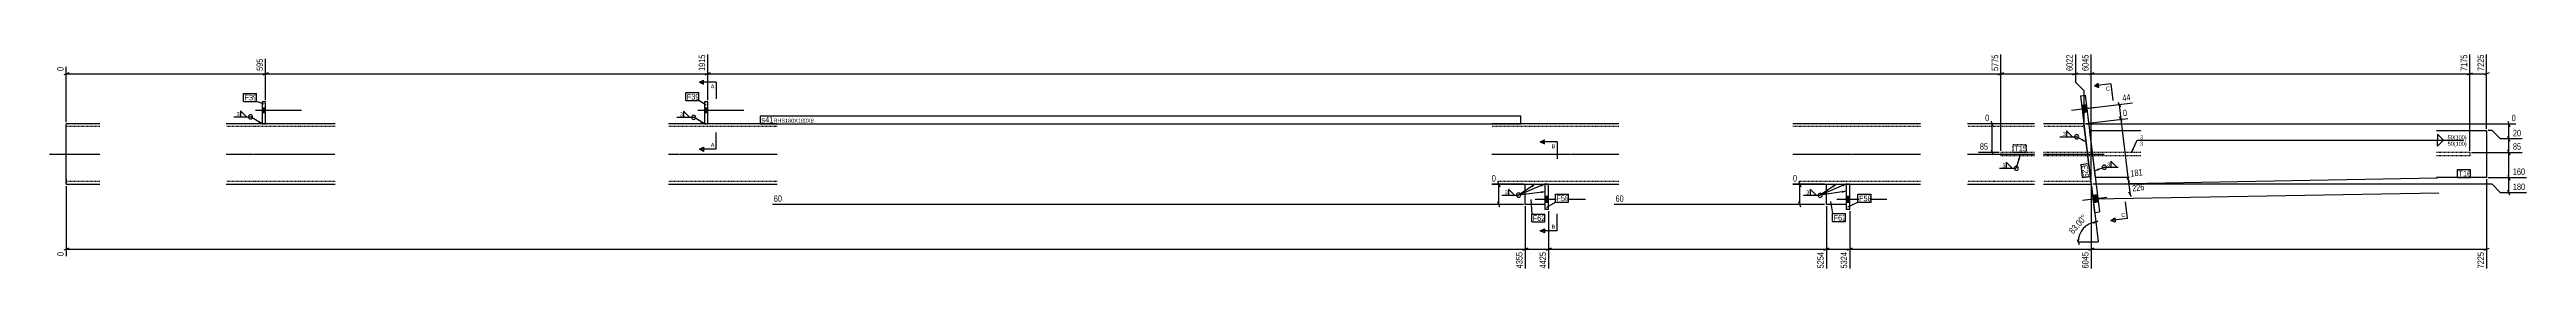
# Model space of a CAD drawing. Header units: millimetres. Extents: x 5278 to 65271, y 8 to 1303.
# Drawn here: x 44206 to 51599, y 8 to 652 of the extents above; entities that cross this region are included whole.
import ezdxf

# ---------------------------------------------------------------- set-up
doc = ezdxf.new("R2010")
doc.units = ezdxf.units.MM
doc.linetypes.add('DXK_LINE_DOT2', pattern=[3.9198, 1.9599, -1.9599])
doc.linetypes.add('DXK_LINE_DOT3', pattern=[5.9187, 2.979, -0.9799, 0.9799, -0.9799])
for name, color, linetype in [('MÅLSÆTNING', 7, 'Continuous'), ('STÅL', 7, 'Continuous'), ('TEKST', 7, 'Continuous')]:
    doc.layers.add(name, color=color, linetype=linetype)
doc.styles.add('Arial', font='ARIAL.TTF', dxfattribs={"height": 0.2})
doc.styles.add('Arial Narrow', font='ARIALN.TTF', dxfattribs={"height": 0.2})

msp = doc.modelspace()

# ---------------------------------------------------------------- hatches: boundary and pattern name
at = {"layer": 'STÅL', "linetype": 'Continuous'}
for points in [[(44850.5, 475.2), (44850.5, 489.2), (44840.5, 489.2), (44840.5, 475.2)], [(44850.5, 475.2), (44850.5, 489.2), (44840.5, 489.2), (44840.5, 475.2)], [(46170.5, 475.2), (46170.5, 489.2), (46160.5, 489.2), (46160.5, 475.2)], [(46170.5, 475.2), (46170.5, 489.2), (46160.5, 489.2), (46160.5, 475.2)], [(50288.8, 477.1), (50286.2, 498.9), (50271.3, 497.1), (50274, 475.2)], [(50288.8, 477.1), (50286.2, 498.9), (50271.3, 497.1), (50274, 475.2)], [(48670.5, 226.2), (48670.5, 208.2), (48680.5, 208.2), (48680.5, 226.2)], [(48670.5, 226.2), (48670.5, 208.2), (48680.5, 208.2), (48680.5, 226.2)], [(49569.5, 226.2), (49569.5, 208.2), (49579.5, 208.2), (49579.5, 226.2)], [(49569.5, 226.2), (49569.5, 208.2), (49579.5, 208.2), (49579.5, 226.2)], [(50321.8, 209.1), (50319.1, 230.9), (50304.2, 229.1), (50306.9, 207.2)], [(50321.8, 209.1), (50319.1, 230.9), (50304.2, 229.1), (50306.9, 207.2)]]:
    msp.add_hatch(color=96, dxfattribs=at).paths.add_polyline_path(points)
at = {"layer": 'TEKST', "linetype": 'Continuous'}
for points in [[(44831.4, 451.2), (44840.5, 442.2), (44828.2, 445.8)], [(46151.5, 451.3), (46160.5, 442.2), (46148.2, 446)], [(50275.2, 397), (50284.6, 388.2), (50272.2, 391.5)], [(50080.9, 336), (50087.4, 347.2), (50086.9, 334.3)], [(48628.3, 258), (48640.5, 262.2), (48631.7, 252.8)], [(48657.8, 261.5), (48670.5, 263.4), (48660.2, 255.7)], [(48657.8, 241.6), (48670.5, 240), (48658.5, 235.3)], [(49527.4, 257.8), (49539.5, 262.2), (49530.9, 252.6)], [(49556.7, 243), (49569.5, 241.8), (49557.7, 236.8)], [(49556.8, 261.3), (49569.5, 263.4), (49559.3, 255.5)]]:
    msp.add_hatch(color=3, dxfattribs=at).paths.add_polyline_path(points)

# ---------------------------------------------------------------- linework, layer by layer
at = {"layer": 'MÅLSÆTNING', "color": 7, "linetype": 'Continuous'}
for p, q in [((44263, 594), (44248, 588)), ((44255.5, 447.2), (44255.5, 611.7)), ((44858, 594), (44843, 588)), ((44843, 588), (44858, 594)), ((44850.5, 512.2), (44850.5, 636)), ((44850.5, 512.2), (44850.5, 636)), ((46163, 588), (46178, 594)), ((46170.5, 512.2), (46170.5, 648.2)), ((50038, 594), (50023, 588)), ((50023, 588), (50038, 594)), ((50030.5, 362.2), (50030.5, 648.2)), ((50245.5, 588), (50260.5, 594)), ((50253, 648.2), (50253, 566)), ((50307.6, 594), (50292.6, 588)), ((50300.1, 275.3), (50300.1, 648.2)), ((51423, 588), (51438, 594)), ((51430.5, 362.2), (51430.5, 648.2)), ((51488, 594), (51473, 588)), ((51480.5, 427.2), (51480.5, 648.2)), ((44255.5, 591), (44850.5, 591)), ((44850.5, 591), (46170.5, 591)), ((50030.5, 591), (50253, 591)), ((50253, 566), (50278, 541)), ((50278, 541), (50278, 447.2)), ((50278, 541), (50278, 447.2)), ((51430.5, 591), (51480.5, 591)), ((50007.2, 434.7), (50001.2, 449.7)), ((50277.6, 486.8), (50423.1, 504.6)), ((50283, 442.8), (50409.2, 458.3)), ((50283, 442.8), (50409.2, 458.3)), ((50379.4, 506.8), (50387.1, 492.7)), ((50383.2, 499.7), (50388.6, 455.7)), ((50392.5, 448.7), (50384.8, 462.8)), ((50392.5, 448.7), (50384.8, 462.8)), ((50388.6, 455.7), (50410.7, 275.7)), ((51543.7, 449.7), (51549.7, 434.7)), ((50011.7, 442.2), (49983.6, 442.2)), ((50004.2, 357.2), (50004.2, 442.2)), ((51496.7, 422.2), (51485.5, 422.2)), ((51496.7, 422.2), (51485.5, 422.2)), ((51521.7, 397.2), (51496.7, 422.2)), ((51586.9, 397.2), (51521.7, 397.2)), ((51586.9, 397.2), (51521.7, 397.2)), ((51549.7, 389.7), (51543.7, 404.7)), ((51549.7, 389.7), (51543.7, 404.7)), ((51546.7, 397.2), (51546.7, 442.2)), ((51546.7, 357.2), (51546.7, 397.2)), ((50025.5, 357.2), (49964.1, 357.2)), ((50001.2, 364.7), (50007.2, 349.7)), ((51435.5, 357.2), (51586.9, 357.2)), ((51435.5, 357.2), (51586.9, 357.2)), ((51543.7, 364.7), (51549.7, 349.7)), ((51546.7, 282.2), (51546.7, 357.2)), ((44255.5, 257.2), (44255.5, 48.6)), ((48605.5, 262.2), (48510.8, 262.2)), ((48528.5, 269.7), (48534.5, 254.7)), ((48531.5, 202.2), (48531.5, 262.2)), ((49504.5, 262.2), (49409.9, 262.2)), ((49427.6, 269.7), (49433.6, 254.7)), ((49430.6, 202.2), (49430.6, 262.2)), ((50300.7, 257.2), (50313.9, 150.1)), ((50305.1, 262.8), (51332.5, 281.2)), ((50310.5, 218.8), (51337.9, 237.2)), ((50406.9, 282.8), (50414.6, 268.7)), ((50420, 224.7), (50412.3, 238.8)), ((51480.5, 277.2), (51480.5, 12)), ((51485.5, 282.2), (51599.1, 282.2)), ((51485.5, 282.2), (51599.1, 282.2)), ((51521.7, 237.2), (51496.7, 262.2)), ((51599.1, 237.2), (51521.7, 237.2)), ((51543.7, 289.7), (51549.7, 274.7)), ((51543.7, 289.7), (51549.7, 274.7)), ((51549.7, 229.7), (51543.7, 244.7)), ((51546.7, 237.2), (51546.7, 282.2)), ((48605.5, 202.2), (46363.9, 202.2)), ((48534.5, 194.7), (48528.5, 209.7)), ((48610.5, 197.2), (48610.5, 12)), ((48610.5, 197.2), (48610.5, 12)), ((48680.5, 182.2), (48680.5, 12)), ((48680.5, 182.2), (48680.5, 12)), ((49504.5, 202.2), (48876.4, 202.2)), ((49433.6, 194.7), (49427.6, 209.7)), ((49509.5, 197.2), (49509.5, 12)), ((49509.5, 197.2), (49509.5, 12)), ((49579.5, 182.2), (49579.5, 12)), ((49579.5, 182.2), (49579.5, 12)), ((50306.8, 146.2), (50321, 154)), ((50313.9, 150.1), (50321.2, 90.6)), ((50258.2, 98.1), (50264.2, 83.1)), ((50261.2, 90.6), (50321.2, 90.6)), ((44263, 72.3), (44248, 66.3)), ((44255.5, 69.3), (48610.5, 69.3)), ((48618, 72.3), (48603, 66.3)), ((48610.5, 69.3), (48680.5, 69.3)), ((48688, 72.3), (48673, 66.3)), ((48673, 66.3), (48688, 72.3)), ((48680.5, 69.3), (49509.5, 69.3)), ((49517, 72.3), (49502, 66.3)), ((49509.5, 69.3), (49579.5, 69.3)), ((49587, 72.3), (49572, 66.3)), ((49572, 66.3), (49587, 72.3)), ((49579.5, 69.3), (50300.1, 69.3)), ((50300.1, 69.3), (51480.5, 69.3)), ((51473, 66.3), (51488, 72.3))]:
    msp.add_line(p, q, dxfattribs=at)
msp.add_arc((50321.2, 90.6), 60, 97, 180, dxfattribs=at)
at = {"layer": 'STÅL', "color": 2, "linetype": 'Continuous'}
for p, q in [((50267.7, 525.9), (50282.6, 527.7)), ((50267.7, 525.9), (50310.4, 178.5)), ((50282.6, 527.7), (50325.3, 180.3)), ((44850.5, 507.2), (44840.5, 507.2)), ((44840.5, 507.2), (44840.5, 442.2)), ((44850.5, 442.2), (44850.5, 507.2)), ((46170.5, 507.2), (46160.5, 507.2)), ((46160.5, 507.2), (46160.5, 442.2)), ((46170.5, 442.2), (46170.5, 507.2)), ((44355.5, 442.2), (44255.5, 442.2)), ((44255.5, 278.2), (44255.5, 442.2)), ((45058, 442.2), (44733, 442.2)), ((46378, 442.2), (46053, 442.2)), ((48890.5, 442.2), (48510.5, 442.2)), ((49790.5, 442.2), (49409.5, 442.2)), ((50130.5, 442.2), (49930.5, 442.2)), ((50278, 442.2), (50157.9, 442.2)), ((50295.6, 422.2), (50448.5, 422.2)), ((51330.5, 422.2), (51480.5, 422.2)), ((51480.5, 422.2), (51480.5, 282.2)), ((44255.5, 278.2), (44255.5, 266.8)), ((44255.5, 262.2), (44255.5, 266.8)), ((44255.5, 262.2), (44355.5, 262.2)), ((44733, 262.2), (45058, 262.2)), ((46053, 262.2), (46378, 262.2)), ((48510.5, 262.2), (48890.5, 262.2)), ((48610.5, 202.2), (48610.5, 262.2)), ((48670.5, 187.2), (48670.5, 262.2)), ((48680.5, 187.2), (48680.5, 262.2)), ((49409.5, 262.2), (49790.5, 262.2)), ((49509.5, 202.2), (49509.5, 262.2)), ((49569.5, 187.2), (49569.5, 262.2)), ((49579.5, 187.2), (49579.5, 262.2)), ((49930.5, 262.2), (50130.5, 262.2)), ((50157.9, 262.2), (50300.1, 262.2)), ((50448.5, 282.2), (50312.8, 282.2)), ((51480.5, 282.2), (51330.5, 282.2)), ((48670.5, 202.2), (48610.5, 202.2)), ((48680.5, 187.2), (48670.5, 187.2)), ((49569.5, 202.2), (49509.5, 202.2)), ((49579.5, 187.2), (49569.5, 187.2)), ((50310.4, 178.5), (50325.3, 180.3))]:
    msp.add_line(p, q, dxfattribs=at)
at = {"layer": 'STÅL', "color": 96, "linetype": 'Continuous'}
for p, q in [((44958, 482.2), (44820.5, 482.2)), ((44958, 482.2), (44820.5, 482.2)), ((44850.5, 489.2), (44840.5, 489.2)), ((44850.5, 489.2), (44840.5, 489.2)), ((44850.5, 475.2), (44840.5, 475.2)), ((44850.5, 475.2), (44840.5, 475.2)), ((46278, 482.2), (46140.5, 482.2)), ((46278, 482.2), (46140.5, 482.2)), ((46170.5, 489.2), (46160.5, 489.2)), ((46170.5, 489.2), (46160.5, 489.2)), ((46170.5, 475.2), (46160.5, 475.2)), ((46170.5, 475.2), (46160.5, 475.2)), ((50313.8, 491.2), (50241.4, 482.3)), ((50313.8, 491.2), (50241.4, 482.3)), ((50286.2, 498.9), (50271.3, 497.1)), ((50286.2, 498.9), (50271.3, 497.1)), ((50288.8, 477.1), (50274, 475.2)), ((50288.8, 477.1), (50274, 475.2)), ((48680.5, 226.2), (48670.5, 226.2)), ((48680.5, 226.2), (48670.5, 226.2)), ((49579.5, 226.2), (49569.5, 226.2)), ((49579.5, 226.2), (49569.5, 226.2)), ((50346.7, 223.2), (50274.3, 214.3)), ((50346.7, 223.2), (50274.3, 214.3)), ((50319.1, 230.9), (50304.2, 229.1)), ((50319.1, 230.9), (50304.2, 229.1)), ((48790.5, 217.2), (48640.5, 217.2)), ((48790.5, 217.2), (48640.5, 217.2)), ((48680.5, 208.2), (48670.5, 208.2)), ((48680.5, 208.2), (48670.5, 208.2)), ((49690.5, 217.2), (49540.5, 217.2)), ((49690.5, 217.2), (49540.5, 217.2)), ((49579.5, 208.2), (49569.5, 208.2)), ((49579.5, 208.2), (49569.5, 208.2)), ((50321.8, 209.1), (50306.9, 207.2)), ((50321.8, 209.1), (50306.9, 207.2))]:
    msp.add_line(p, q, dxfattribs=at)
at = {"layer": 'STÅL', "color": 7, "linetype": 'DXK_LINE_DOT2'}
for p, q in [((44355.5, 434.2), (44255.5, 434.2)), ((45058, 434.2), (44733, 434.2)), ((44840.5, 442.2), (44850.5, 442.2)), ((46378, 434.2), (46053, 434.2)), ((46160.5, 442.2), (46170.5, 442.2)), ((48890.5, 434.2), (48510.5, 434.2)), ((49790.5, 434.2), (49409.5, 434.2)), ((50130.5, 434.2), (49930.5, 434.2)), ((50279, 434.2), (50157.9, 434.2)), ((50300.1, 262.2), (50278, 442.2)), ((50312.8, 282.2), (50295.6, 422.2)), ((50130.5, 357.2), (50030.5, 357.2)), ((50030.5, 357.2), (50030.5, 347.2)), ((50130.5, 347.2), (50030.5, 347.2)), ((50448.5, 357.2), (50157.9, 357.2)), ((50448.5, 347.2), (50157.9, 347.2)), ((51430.5, 357.2), (51330.5, 357.2)), ((51430.5, 347.2), (51330.5, 347.2)), ((51430.5, 357.2), (51430.5, 347.2)), ((44255.5, 272), (44255.5, 278.2)), ((44255.5, 270.8), (44255.5, 272)), ((44255.5, 270.2), (44255.5, 270.8)), ((44355.5, 270.2), (44255.5, 270.2)), ((44255.5, 266.8), (44255.5, 270.2)), ((45058, 270.2), (44733, 270.2)), ((46378, 270.2), (46053, 270.2)), ((48890.5, 270.2), (48510.5, 270.2)), ((48610.5, 262.2), (48670.5, 262.2)), ((48680.5, 262.2), (48670.5, 262.2)), ((48670.5, 202.2), (48670.5, 262.2)), ((49790.5, 270.2), (49409.5, 270.2)), ((49509.5, 262.2), (49569.5, 262.2)), ((49579.5, 262.2), (49569.5, 262.2)), ((49569.5, 202.2), (49569.5, 262.2)), ((50130.5, 270.2), (49930.5, 270.2)), ((50299.1, 270.2), (50157.9, 270.2))]:
    msp.add_line(p, q, dxfattribs=at)
at = {"layer": 'STÅL', "color": 7, "linetype": 'DXK_LINE_DOT3'}
for p, q in [((44205.5, 352.2), (44355.5, 352.2)), ((44733, 352.2), (45058, 352.2)), ((46053, 352.2), (46378, 352.2)), ((48510.5, 352.2), (48890.5, 352.2)), ((49409.5, 352.2), (49790.5, 352.2)), ((49930.5, 352.2), (50130.5, 352.2)), ((50157.9, 352.2), (50339.1, 352.2))]:
    msp.add_line(p, q, dxfattribs=at)

# ---------------------------------------------------------------- wipeouts: each hides what was drawn before it
at = {"color": 0, "linetype": 'Continuous'}
msp.add_wipeout([(50402.6, 166), (50401.1, 178.4), (50389.1, 176.9), (50390.7, 164.5)], dxfattribs=at).dxf.layer = 'TEKST'

# ---------------------------------------------------------------- next in the draw order: hatches: boundary and pattern name
at = {"layer": 'TEKST', "linetype": 'Continuous'}
msp.add_hatch(color=30, dxfattribs=at).paths.add_polyline_path([(50370.3, 162), (50371.1, 155.8), (50358.7, 154.3)])

# ---------------------------------------------------------------- next in the draw order: linework, layer by layer
at = {"layer": 'TEKST', "color": 30, "linetype": 'Continuous'}
for p, q in [((50358.7, 154.3), (50370.3, 162)), ((50371.9, 149.6), (50358.7, 154.3)), ((50370.3, 162), (50371.9, 149.6))]:
    msp.add_line(p, q, dxfattribs=at)
at = {"layer": 'TEKST', "color": 7, "linetype": 'Continuous'}
msp.add_line((50408.3, 160.4), (50358.7, 154.3), dxfattribs=at)

# ---------------------------------------------------------------- next in the draw order: texts
at = {"layer": 'TEKST', "color": 3, "linetype": 'Continuous', "style": 'Arial'}
msp.add_text('C', height=11.9, rotation=7.00154, dxfattribs=at).set_placement((50390.7, 164.5))

# ---------------------------------------------------------------- next in the draw order: wipeouts: each hides what was drawn before it
at = {"color": 0, "linetype": 'Continuous'}
for points, layer in [([(44251.5, 615.7), (44223.5, 615.7), (44223.5, 595.5), (44251.5, 595.5)], 'MÅLSÆTNING'), ([(44846.5, 640), (44818.5, 640), (44818.5, 595.5), (44846.5, 595.5)], 'MÅLSÆTNING'), ([(46166.5, 652.2), (46138.5, 652.2), (46138.5, 595.5), (46166.5, 595.5)], 'MÅLSÆTNING'), ([(50249, 652.2), (50221, 652.2), (50221, 595.5), (50249, 595.5)], 'MÅLSÆTNING'), ([(51476.5, 652.2), (51448.5, 652.2), (51448.5, 595.5), (51476.5, 595.5)], 'MÅLSÆTNING'), ([(49999.7, 446.2), (49999.7, 474.2), (49979.6, 474.2), (49979.6, 446.2)], 'MÅLSÆTNING'), ([(50412.7, 462.7), (50409.2, 490.5), (50389.2, 488), (50392.6, 460.3)], 'MÅLSÆTNING'), ([(49996.1, 361.2), (49996.1, 389.2), (49963.7, 389.2), (49963.7, 361.2)], 'MÅLSÆTNING'), ([(51336, 285.7), (51332.5, 313.5), (50411.3, 308), (50414.7, 280.3)], 'MÅLSÆTNING'), ([(48527, 266.2), (48527, 294.2), (46379.3, 294.2), (46379.3, 266.2)], 'MÅLSÆTNING'), ([(49426.1, 266.2), (49426.1, 294.2), (48891.9, 294.2), (48891.9, 266.2)], 'MÅLSÆTNING'), ([(44251.5, 64.7), (44223.5, 64.7), (44223.5, 44.6), (44251.5, 44.6)], 'MÅLSÆTNING'), ([(48676.5, 64.7), (48648.5, 64.7), (48648.5, 8), (48676.5, 8)], 'MÅLSÆTNING'), ([(49575.5, 64.7), (49547.5, 64.7), (49547.5, 8), (49575.5, 8)], 'MÅLSÆTNING'), ([(51476.5, 64.7), (51448.5, 64.7), (51448.5, 8), (51476.5, 8)], 'MÅLSÆTNING'), ([(46190.5, 372.8), (46190.5, 385.3), (46179.4, 385.3), (46179.4, 372.8)], 'TEKST'), ([(48700.5, 369.7), (48700.5, 382.2), (48689.4, 382.2), (48689.4, 369.7)], 'TEKST'), ([(48700.5, 130.1), (48700.5, 142.6), (48689.4, 142.6), (48689.4, 130.1)], 'TEKST')]:
    msp.add_wipeout(points, dxfattribs=at).dxf.layer = layer
at = {"color": 0}
for points, layer in [([(50295.2, 162.7), (50274.2, 181.2), (50225.5, 126.1), (50246.5, 107.6)], 'MÅLSÆTNING'), ([(44820.5, 512), (44820.5, 529.5), (44787.4, 529.5), (44787.4, 512)], 'TEKST'), ([(46095.7, 463.1), (46095.7, 477.6), (46086.1, 477.6), (46086.1, 463.1)], 'TEKST'), ([(46361.4, 445.7), (46361.4, 463.2), (46330.5, 463.2), (46330.5, 445.7)], 'TEKST'), ([(50223.9, 405.2), (50223.9, 419.7), (50214.3, 419.7), (50214.3, 405.2)], 'TEKST'), ([(49640, 212), (49640, 229.5), (49606.9, 229.5), (49606.9, 212)], 'TEKST')]:
    msp.add_wipeout(points, dxfattribs=at).dxf.layer = layer

# ---------------------------------------------------------------- next in the draw order: hatches: boundary and pattern name
at = {"layer": 'TEKST', "linetype": 'Continuous'}
for points in [[(46158, 372.8), (46158, 366.5), (46145.5, 366.5)], [(48668, 388.5), (48668, 382.2), (48655.5, 388.5)], [(48668, 130.1), (48668, 123.9), (48655.5, 123.9)]]:
    msp.add_hatch(color=30, dxfattribs=at).paths.add_polyline_path(points)

# ---------------------------------------------------------------- next in the draw order: linework, layer by layer
at = {"layer": 'MÅLSÆTNING', "color": 7, "linetype": 'Continuous'}
for p, q in [((46178, 594), (46163, 588)), ((46170.5, 512.2), (46170.5, 648.2)), ((50030.5, 362.2), (50030.5, 648.2)), ((50245.5, 588), (50260.5, 594)), ((50253, 648.2), (50253, 566)), ((51423, 588), (51438, 594)), ((51430.5, 362.2), (51430.5, 648.2)), ((46170.5, 591), (50030.5, 591)), ((50253, 591), (50300.1, 591)), ((50253, 566), (50278, 541)), ((50283, 442.2), (51567.4, 442.2)), ((50300.1, 257.2), (50300.1, 12)), ((50300.1, 257.2), (50300.1, 12)), ((50305.1, 262.8), (51332.5, 281.2)), ((50406.9, 282.8), (50414.6, 268.7)), ((50410.7, 275.7), (50416.1, 231.7)), ((48603, 66.3), (48618, 72.3)), ((49502, 66.3), (49517, 72.3)), ((50307.6, 72.3), (50292.6, 66.3)), ((50292.6, 66.3), (50307.6, 72.3))]:
    msp.add_line(p, q, dxfattribs=at)
at = {"layer": 'TEKST', "color": 3, "linetype": 'Continuous'}
for p, q in [((46078.3, 461.6), (46128.4, 461.6)), ((46116.1, 461.6), (46098.3, 479.5)), ((46098.3, 479.5), (46098.3, 461.6)), ((46098.3, 461.6), (46116.1, 461.6)), ((46160.5, 442.2), (46128.4, 461.6)), ((50206.5, 403.7), (50256.6, 403.7)), ((50244.3, 403.7), (50226.5, 421.6)), ((50226.5, 421.6), (50226.5, 403.7)), ((50226.5, 403.7), (50244.3, 403.7)), ((50284.6, 388.2), (50256.6, 403.7))]:
    msp.add_line(p, q, dxfattribs=at)
at = {"layer": 'TEKST', "color": 30, "linetype": 'Continuous'}
for p, q in [((46145.5, 366.5), (46158, 372.8)), ((46158, 372.8), (46158, 360.3)), ((48655.5, 388.5), (48668, 394.7)), ((48655.5, 388.5), (48668, 382.2)), ((48668, 382.2), (48668, 394.7)), ((46158, 360.3), (46145.5, 366.5)), ((48655.5, 123.9), (48668, 130.1)), ((48668, 117.6), (48655.5, 123.9)), ((48668, 130.1), (48668, 117.6))]:
    msp.add_line(p, q, dxfattribs=at)
at = {"layer": 'TEKST', "color": 7, "linetype": 'Continuous'}
for p, q in [((46195.5, 366.5), (46195.5, 416.5)), ((48705.5, 388.5), (48655.5, 388.5)), ((48705.5, 388.5), (48705.5, 338.5)), ((46195.5, 366.5), (46145.5, 366.5)), ((48705.5, 123.9), (48705.5, 173.9)), ((48705.5, 123.9), (48655.5, 123.9))]:
    msp.add_line(p, q, dxfattribs=at)
at = {"layer": 'TEKST', "color": 3, "linetype": 'Continuous'}
for centre, start, end in [((46128.4, 461.6), 90, 270), ((46128.4, 461.6), 270, 90), ((50256.6, 403.7), 90, 270), ((50256.6, 403.7), 270, 90)]:
    msp.add_arc(centre, 6.25, start, end, dxfattribs=at)

# ---------------------------------------------------------------- next in the draw order: texts
at = {"layer": 'MÅLSÆTNING', "color": 3, "linetype": 'Continuous', "style": 'Arial Narrow'}
for s, height, rotation, p in [('0', 19.1, 90.00021, (44247.5, 599.5)), ('595', 19.09, 90.00021, (44842.5, 599.5)), ('1915', 19.09, 90.00021, (46162.5, 599.5)), ('6022', 19.09, 90.00021, (50245, 599.5)), ('7225', 19.09, 90.00021, (51472.5, 599.5)), ('181', 19.09, 7.00154, (50418.2, 284.7)), ('0', 19.1, 90.00021, (44247.5, 48.6)), ('4425', 19.09, 90.00021, (48672.5, 12)), ('5324', 19.09, 90.00021, (49571.5, 12)), ('7225', 19.09, 90.00021, (51472.5, 12))]:
    msp.add_text(s, height=height, rotation=rotation, dxfattribs=at).set_placement(p)
for s, height, p in [('0', 19.1, (49983.6, 450.2)), ('85', 19.09, (49967.7, 365.2))]:
    msp.add_text(s, height=height, dxfattribs=at).set_placement(p)
at = {"layer": 'MÅLSÆTNING', "color": 3, "style": 'Arial Narrow'}
msp.add_text('83.00°', height=19.09, rotation=48.50088, dxfattribs=at).set_placement((50246.1, 113.2))
at = {"layer": 'TEKST', "color": 3, "style": 'Arial Narrow'}
for p in [(46087.1, 464.1), (50215.3, 406.2)]:
    msp.add_text('3', height=11.9, dxfattribs=at).set_placement(p)
at = {"layer": 'TEKST', "color": 3, "linetype": 'Continuous', "style": 'Arial'}
for s, p in [('A', (46179.4, 372.8)), ('B', (48689.4, 369.7)), ('B', (48689.4, 130.1))]:
    msp.add_text(s, height=11.9, dxfattribs=at).set_placement(p)

# ---------------------------------------------------------------- next in the draw order: wipeouts: each hides what was drawn before it
at = {"color": 0, "linetype": 'Continuous'}
for points in [[(50423, 508.6), (50419.6, 536.4), (50387.4, 532.5), (50390.8, 504.7)], [(48523.4, 206.2), (48523.4, 234.2), (46363.5, 234.2), (46363.5, 206.2)], [(49422.5, 206.2), (49422.5, 234.2), (48876.1, 234.2), (48876.1, 206.2)]]:
    msp.add_wipeout(points, dxfattribs=at).dxf.layer = 'MÅLSÆTNING'
at = {"color": 0}
for points in [[(44820.5, 512), (44820.5, 529.5), (44787.4, 529.5), (44787.4, 512)], [(46361.4, 445.7), (46361.4, 463.2), (46330.5, 463.2), (46330.5, 445.7)], [(49640, 212), (49640, 229.5), (49606.9, 229.5), (49606.9, 212)]]:
    msp.add_wipeout(points, dxfattribs=at).dxf.layer = 'TEKST'

# ---------------------------------------------------------------- next in the draw order: linework, layer by layer
at = {"layer": 'TEKST', "color": 7, "linetype": 'Continuous'}
for p, q in [((44784.4, 532.5), (44823.5, 532.5)), ((44784.4, 509), (44784.4, 532.5)), ((44823.5, 509), (44823.5, 532.5)), ((44784.4, 509), (44823.5, 509)), ((44845.8, 500.3), (44823.5, 509)), ((46327.5, 442.7), (46327.5, 466.2)), ((49603.9, 232.5), (49643, 232.5)), ((49603.9, 209), (49603.9, 232.5)), ((49643, 209), (49643, 232.5)), ((49573.4, 195.1), (49603.9, 209)), ((49603.9, 209), (49643, 209))]:
    msp.add_line(p, q, dxfattribs=at)

# ---------------------------------------------------------------- next in the draw order: texts
at = {"layer": 'MÅLSÆTNING', "color": 3, "linetype": 'Continuous', "style": 'Arial Narrow'}
for s, height, p in [('44', 19.09, (50394.3, 509.2)), ('0', 19.1, (50396.1, 464.7))]:
    msp.add_text(s, height=height, rotation=7.00154, dxfattribs=at).set_placement(p)
for s, height, p in [('60', 19.09, (46367.5, 210.2)), ('0', 19.1, (48510.8, 270.2)), ('60', 19.09, (48880.1, 210.2)), ('0', 19.1, (49409.9, 270.2))]:
    msp.add_text(s, height=height, dxfattribs=at).set_placement(p)
at = {"layer": 'TEKST', "color": 3, "style": 'Arial Narrow'}
for s, p in [('F39', (44787.4, 512)), ('F58', (49606.9, 212))]:
    msp.add_text(s, height=16.7, dxfattribs=at).set_placement(p)

# ---------------------------------------------------------------- next in the draw order: wipeouts: each hides what was drawn before it
at = {"color": 0, "linetype": 'Continuous'}
for points, layer in [([(50026.5, 652.2), (49998.5, 652.2), (49998.5, 595.5), (50026.5, 595.5)], 'MÅLSÆTNING'), ([(50296.1, 652.2), (50268.1, 652.2), (50268.1, 595.5), (50296.1, 595.5)], 'MÅLSÆTNING'), ([(51571.4, 446.2), (51571.4, 474.2), (51551.2, 474.2), (51551.2, 446.2)], 'MÅLSÆTNING'), ([(51341.4, 241.7), (51337.9, 269.5), (50416.7, 264.1), (50420.1, 236.3)], 'MÅLSÆTNING'), ([(48606.5, 64.7), (48578.5, 64.7), (48578.5, 8), (48606.5, 8)], 'MÅLSÆTNING'), ([(49505.5, 64.7), (49477.5, 64.7), (49477.5, 8), (49505.5, 8)], 'MÅLSÆTNING'), ([(50296.1, 64.7), (50268.1, 64.7), (50268.1, 8), (50296.1, 8)], 'MÅLSÆTNING'), ([(46190.5, 547.4), (46190.5, 559.9), (46179.4, 559.9), (46179.4, 547.4)], 'TEKST')]:
    msp.add_wipeout(points, dxfattribs=at).dxf.layer = layer
at = {"color": 0}
for points in [[(48594.6, 445.7), (48594.6, 458.2), (46366.7, 458.2), (46366.7, 445.7)], [(51331.6, 394.8), (51331.6, 409.3), (50445, 409.3), (50445, 394.8)], [(50043.8, 311.3), (50043.8, 325.8), (50034.2, 325.8), (50034.2, 311.3)], [(50356.4, 314.6), (50356.4, 329.1), (50346.8, 329.1), (50346.8, 314.6)], [(48665.9, 153.3), (48665.9, 170.8), (48632.9, 170.8), (48632.9, 153.3)]]:
    msp.add_wipeout(points, dxfattribs=at).dxf.layer = 'TEKST'

# ---------------------------------------------------------------- next in the draw order: hatches: boundary and pattern name
at = {"layer": 'TEKST', "linetype": 'Continuous'}
msp.add_hatch(color=30, dxfattribs=at).paths.add_polyline_path([(46158, 566.2), (46158, 559.9), (46145.5, 566.2)])

# ---------------------------------------------------------------- next in the draw order: linework, layer by layer
at = {"layer": 'MÅLSÆTNING', "color": 7, "linetype": 'Continuous'}
for p, q in [((50307.6, 594), (50292.6, 588)), ((50300.1, 275.3), (50300.1, 648.2)), ((50300.1, 591), (51430.5, 591)), ((51521.7, 397.2), (51496.7, 422.2)), ((51496.7, 262.2), (50305.1, 262.2))]:
    msp.add_line(p, q, dxfattribs=at)
at = {"layer": 'TEKST', "color": 30, "linetype": 'Continuous'}
for p, q in [((46145.5, 566.2), (46158, 572.4)), ((46145.5, 566.2), (46158, 559.9)), ((46158, 559.9), (46158, 572.4))]:
    msp.add_line(p, q, dxfattribs=at)
at = {"layer": 'TEKST', "color": 7, "linetype": 'Continuous'}
for p, q in [((46195.5, 566.2), (46145.5, 566.2)), ((46195.5, 566.2), (46195.5, 516.2)), ((50408.3, 160.4), (50402.2, 210))]:
    msp.add_line(p, q, dxfattribs=at)
at = {"layer": 'TEKST', "color": 3, "linetype": 'Continuous'}
for p, q in [((51352.1, 393.3), (51334.2, 411.1)), ((51334.2, 411.1), (51334.2, 393.3)), ((51334.2, 393.3), (51352.1, 393.3)), ((50026.4, 309.8), (50076.5, 309.8)), ((50064.2, 309.8), (50046.4, 327.7)), ((50046.4, 327.7), (50046.4, 309.8)), ((50046.4, 309.8), (50064.2, 309.8)), ((50087.4, 347.2), (50076.5, 309.8)), ((50339.1, 313.1), (50380.4, 313.1)), ((50376.9, 313.1), (50359, 330.9)), ((50359, 330.9), (50359, 313.1)), ((50359, 313.1), (50376.9, 313.1))]:
    msp.add_line(p, q, dxfattribs=at)
for centre, start, end in [((50076.5, 309.8), 90, 270), ((50076.5, 309.8), 270, 90), ((50339.1, 313.1), 90, 270), ((50339.1, 313.1), 270, 90)]:
    msp.add_arc(centre, 6.25, start, end, dxfattribs=at)

# ---------------------------------------------------------------- next in the draw order: texts
at = {"layer": 'MÅLSÆTNING', "color": 3, "linetype": 'Continuous', "style": 'Arial Narrow'}
for s, rotation, p in [('5775', 90.00021, (50022.5, 599.5)), ('6045', 90.00021, (50292.1, 599.5)), ('226', 7.00154, (50423.6, 240.7)), ('4355', 90.00021, (48602.5, 12)), ('5254', 90.00021, (49501.5, 12)), ('6045', 90.00021, (50292.1, 12))]:
    msp.add_text(s, height=19.09, rotation=rotation, dxfattribs=at).set_placement(p)
msp.add_text('0', height=19.1, dxfattribs=at).set_placement((51555.2, 450.2))
at = {"layer": 'TEKST', "color": 3, "linetype": 'Continuous', "style": 'Arial'}
msp.add_text('A', height=11.9, dxfattribs=at).set_placement((46179.4, 547.4))
at = {"layer": 'TEKST', "color": 3, "style": 'Arial Narrow'}
for p in [(50035.2, 312.3), (50347.8, 315.6)]:
    msp.add_text('3', height=11.9, dxfattribs=at).set_placement(p)

# ---------------------------------------------------------------- next in the draw order: wipeouts: each hides what was drawn before it
at = {"color": 0}
for points in [[(44772.7, 464.4), (44772.7, 478.9), (44763.1, 478.9), (44763.1, 464.4)], [(48594.6, 445.7), (48594.6, 458.2), (46366.7, 458.2), (46366.7, 445.7)], [(48558, 231.7), (48558, 246.2), (48548.4, 246.2), (48548.4, 231.7)], [(49458.3, 231), (49458.3, 245.5), (49448.7, 245.5), (49448.7, 231)], [(48665.9, 153.3), (48665.9, 170.8), (48632.9, 170.8), (48632.9, 153.3)], [(49564.1, 154.4), (49564.1, 171.9), (49531.1, 171.9), (49531.1, 154.4)]]:
    msp.add_wipeout(points, dxfattribs=at).dxf.layer = 'TEKST'

# ---------------------------------------------------------------- next in the draw order: linework, layer by layer
at = {"layer": 'TEKST', "color": 3, "linetype": 'Continuous'}
for p, q in [((44755.3, 462.9), (44805.5, 462.9)), ((44793.1, 462.9), (44775.3, 480.8)), ((44775.3, 480.8), (44775.3, 462.9)), ((44775.3, 462.9), (44793.1, 462.9)), ((44840.5, 442.2), (44805.5, 462.9)), ((48540.7, 230.2), (48590.8, 230.2)), ((48578.5, 230.2), (48560.6, 248)), ((48560.6, 248), (48560.6, 230.2)), ((48560.6, 230.2), (48578.5, 230.2)), ((48670.5, 263.4), (48590.8, 230.2)), ((48640.5, 262.2), (48590.8, 230.2)), ((48670.5, 240), (48590.8, 230.2)), ((49441, 229.5), (49491.1, 229.5)), ((49478.8, 229.5), (49460.9, 247.3)), ((49460.9, 247.3), (49460.9, 229.5)), ((49460.9, 229.5), (49478.8, 229.5)), ((49569.5, 263.4), (49491.1, 229.5)), ((49539.5, 262.2), (49491.1, 229.5)), ((49569.5, 241.8), (49491.1, 229.5))]:
    msp.add_line(p, q, dxfattribs=at)
at = {"layer": 'TEKST', "color": 7, "linetype": 'Continuous'}
for p, q in [((46327.5, 466.2), (48597.6, 466.2)), ((48597.6, 442.7), (48597.6, 466.2)), ((46327.5, 442.7), (48597.6, 442.7)), ((48627.5, 216.6), (48629.9, 173.8)), ((48629.9, 173.8), (48668.9, 173.8)), ((48629.9, 150.3), (48629.9, 173.8)), ((48629.9, 150.3), (48668.9, 150.3)), ((48668.9, 150.3), (48668.9, 173.8))]:
    msp.add_line(p, q, dxfattribs=at)
at = {"layer": 'TEKST', "color": 3, "linetype": 'Continuous'}
for centre, start, end in [((44805.5, 462.9), 90, 270), ((44805.5, 462.9), 270, 90), ((48590.8, 230.2), 90, 270), ((48590.8, 230.2), 270, 90), ((49491.1, 229.5), 90, 270), ((49491.1, 229.5), 270, 90)]:
    msp.add_arc(centre, 6.25, start, end, dxfattribs=at)

# ---------------------------------------------------------------- next in the draw order: texts
at = {"layer": 'TEKST', "color": 3, "style": 'Arial Narrow'}
for s, height, p in [('3', 11.9, (44764.1, 465.4)), ('s41', 16.7, (46330.5, 445.7)), ('RHS180X180X8', 11.93, (46366.7, 445.7)), ('3', 11.9, (48549.4, 232.7)), ('3', 11.9, (49449.7, 232)), ('F62', 16.7, (48632.9, 153.3))]:
    msp.add_text(s, height=height, dxfattribs=at).set_placement(p)

# ---------------------------------------------------------------- next in the draw order: wipeouts: each hides what was drawn before it
at = {"color": 0, "linetype": 'Continuous'}
for points, layer in [([(51426.5, 652.2), (51398.5, 652.2), (51398.5, 595.5), (51426.5, 595.5)], 'MÅLSÆTNING'), ([(51587.2, 401.2), (51587.2, 429.2), (51554.9, 429.2), (51554.9, 401.2)], 'MÅLSÆTNING'), ([(50356.4, 542), (50354.9, 554.4), (50343, 552.9), (50344.5, 540.5)], 'TEKST'), ([(51412.6, 394.8), (51412.6, 409.3), (51363.4, 409.3), (51363.4, 394.8)], 'TEKST')]:
    msp.add_wipeout(points, dxfattribs=at).dxf.layer = layer
at = {"color": 0}
for points in [[(46140.9, 514.5), (46140.9, 532), (46107.8, 532), (46107.8, 514.5)], [(50103.5, 360.7), (50103.5, 378.2), (50070.4, 378.2), (50070.4, 360.7)], [(50276.1, 285.8), (50293.4, 287.9), (50289.4, 320.7), (50272.1, 318.6)], [(51429.6, 285.7), (51429.6, 303.2), (51396.6, 303.2), (51396.6, 285.7)], [(49564.1, 154.4), (49564.1, 171.9), (49531.1, 171.9), (49531.1, 154.4)]]:
    msp.add_wipeout(points, dxfattribs=at).dxf.layer = 'TEKST'

# ---------------------------------------------------------------- next in the draw order: hatches: boundary and pattern name
at = {"layer": 'TEKST', "linetype": 'Continuous'}
msp.add_hatch(color=30, dxfattribs=at).paths.add_polyline_path([(50321.9, 556.6), (50322.7, 550.4), (50309.5, 555.1)])

# ---------------------------------------------------------------- next in the draw order: linework, layer by layer
at = {"layer": 'MÅLSÆTNING', "color": 7, "linetype": 'Continuous'}
msp.add_line((51549.7, 349.7), (51543.7, 364.7), dxfattribs=at)
at = {"layer": 'TEKST', "color": 30, "linetype": 'Continuous'}
for p, q in [((50309.5, 555.1), (50321.1, 562.8)), ((50309.5, 555.1), (50322.7, 550.4)), ((50322.7, 550.4), (50321.1, 562.8))]:
    msp.add_line(p, q, dxfattribs=at)
at = {"layer": 'TEKST', "color": 7, "linetype": 'Continuous'}
for p, q in [((50359.1, 561.2), (50309.5, 555.1)), ((50359.1, 561.2), (50365.2, 511.6)), ((49521.8, 211), (49528.1, 174.9)), ((49528.1, 174.9), (49567.1, 174.9)), ((49528.1, 151.4), (49528.1, 174.9)), ((49528.1, 151.4), (49567.1, 151.4)), ((49567.1, 151.4), (49567.1, 174.9))]:
    msp.add_line(p, q, dxfattribs=at)

# ---------------------------------------------------------------- next in the draw order: texts
at = {"layer": 'MÅLSÆTNING', "color": 3, "linetype": 'Continuous', "style": 'Arial Narrow'}
msp.add_text('7175', height=19.09, rotation=90.00021, dxfattribs=at).set_placement((51422.5, 599.5))
msp.add_text('20', height=19.09, dxfattribs=at).set_placement((51558.9, 405.2))
at = {"layer": 'TEKST', "color": 3, "linetype": 'Continuous', "style": 'Arial'}
msp.add_text('C', height=11.9, rotation=7.00154, dxfattribs=at).set_placement((50344.5, 540.5))
at = {"layer": 'TEKST', "color": 3, "style": 'Arial Narrow'}
msp.add_text('F62', height=16.7, dxfattribs=at).set_placement((49531.1, 154.4))

# ---------------------------------------------------------------- next in the draw order: wipeouts: each hides what was drawn before it
at = {"color": 0}
for points in [[(46140.9, 514.5), (46140.9, 532), (46107.8, 532), (46107.8, 514.5)], [(50103.5, 360.7), (50103.5, 378.2), (50070.4, 378.2), (50070.4, 360.7)], [(50276.1, 285.8), (50293.4, 287.9), (50289.4, 320.7), (50272.1, 318.6)], [(51429.6, 285.7), (51429.6, 303.2), (51396.6, 303.2), (51396.6, 285.7)], [(48736.7, 212.3), (48736.7, 229.8), (48703.7, 229.8), (48703.7, 212.3)]]:
    msp.add_wipeout(points, dxfattribs=at).dxf.layer = 'TEKST'
at = {"color": 0, "linetype": 'Continuous'}
msp.add_wipeout([(51331.6, 376), (51331.6, 390.5), (50445, 390.5), (50445, 376)], dxfattribs=at).dxf.layer = 'TEKST'

# ---------------------------------------------------------------- next in the draw order: hatches: boundary and pattern name
at = {"layer": 'TEKST', "linetype": 'Continuous'}
for points in [[(50428.8, 367.2), (50420.8, 357.2), (50423.1, 369.8)], [(50323.1, 303.9), (50310.3, 302.5), (50320.9, 309.7)]]:
    msp.add_hatch(color=3, dxfattribs=at).paths.add_polyline_path(points)

# ---------------------------------------------------------------- next in the draw order: linework, layer by layer
at = {"layer": 'TEKST', "color": 7, "linetype": 'Continuous'}
for p, q in [((46104.8, 535), (46143.9, 535)), ((46104.8, 511.5), (46104.8, 535)), ((46143.9, 511.5), (46143.9, 535)), ((46104.8, 511.5), (46143.9, 511.5)), ((46165.8, 497.3), (46143.9, 511.5)), ((50268.7, 321.2), (50292, 324)), ((50268.7, 321.2), (50273.5, 282.4)), ((50292, 324), (50296.8, 285.3)), ((51393.6, 306.2), (51432.6, 306.2)), ((51393.6, 282.7), (51393.6, 306.2)), ((51432.6, 282.7), (51432.6, 306.2)), ((50273.5, 282.4), (50296.8, 285.3)), ((51393.6, 282.7), (51432.6, 282.7))]:
    msp.add_line(p, q, dxfattribs=at)
at = {"layer": 'TEKST', "color": 7, "linetype": 'DXK_LINE_DOT2'}
for p, q in [((50067.4, 381.2), (50106.5, 381.2)), ((50067.4, 357.7), (50067.4, 381.2)), ((50106.5, 357.7), (50106.5, 381.2)), ((50067.4, 357.7), (50106.5, 357.7))]:
    msp.add_line(p, q, dxfattribs=at)
at = {"layer": 'TEKST', "color": 3, "linetype": 'Continuous'}
for p, q in [((50420.8, 357.2), (50437.3, 393.3)), ((51334.2, 393.3), (51352.1, 393.3)), ((51352.1, 393.3), (51334.2, 375.4)), ((51334.2, 375.4), (51334.2, 393.3)), ((50310.3, 302.5), (50339.1, 313.1))]:
    msp.add_line(p, q, dxfattribs=at)

# ---------------------------------------------------------------- next in the draw order: texts
at = {"layer": 'TEKST', "color": 3, "style": 'Arial Narrow'}
for s, height, p in [('F39', 16.7, (46107.8, 514.5)), ('T15', 16.7, (50070.4, 360.7)), ('3', 11.9, (50446, 395.8)), ('T16', 16.7, (51396.6, 285.7))]:
    msp.add_text(s, height=height, dxfattribs=at).set_placement(p)
at = {"layer": 'TEKST', "color": 3, "linetype": 'Continuous', "style": 'Arial Narrow'}
msp.add_text('3', height=11.9, dxfattribs=at).set_placement((50446, 377))
at = {"layer": 'TEKST', "color": 3, "style": 'Arial Narrow'}
msp.add_text('F29', height=16.7, rotation=-82.99867, dxfattribs=at).set_placement((50272.1, 318.6))

# ---------------------------------------------------------------- next in the draw order: wipeouts: each hides what was drawn before it
at = {"color": 0, "linetype": 'Continuous'}
for points in [[(51587.2, 361.2), (51587.2, 389.2), (51554.9, 389.2), (51554.9, 361.2)], [(51599.4, 286.2), (51599.4, 314.2), (51554.9, 314.2), (51554.9, 286.2)]]:
    msp.add_wipeout(points, dxfattribs=at).dxf.layer = 'MÅLSÆTNING'
at = {"color": 0}
msp.add_wipeout([(48736.7, 212.3), (48736.7, 229.8), (48703.7, 229.8), (48703.7, 212.3)], dxfattribs=at).dxf.layer = 'TEKST'

# ---------------------------------------------------------------- next in the draw order: linework, layer by layer
at = {"layer": 'TEKST', "color": 7, "linetype": 'Continuous'}
for p, q in [((48700.7, 232.8), (48739.7, 232.8)), ((48700.7, 209.3), (48700.7, 232.8)), ((48739.7, 209.3), (48739.7, 232.8)), ((48675, 194), (48700.7, 209.3)), ((48700.7, 209.3), (48739.7, 209.3))]:
    msp.add_line(p, q, dxfattribs=at)

# ---------------------------------------------------------------- next in the draw order: texts
at = {"layer": 'MÅLSÆTNING', "color": 3, "linetype": 'Continuous', "style": 'Arial Narrow'}
msp.add_text('85', height=19.09, dxfattribs=at).set_placement((51558.9, 365.2))
at = {"layer": 'TEKST', "color": 3, "style": 'Arial Narrow'}
msp.add_text('F58', height=16.7, dxfattribs=at).set_placement((48703.7, 212.3))

# ---------------------------------------------------------------- next in the draw order: wipeouts: each hides what was drawn before it
at = {"color": 0, "linetype": 'Continuous'}
for points, layer in [([(51599.4, 241.2), (51599.4, 269.2), (51554.9, 269.2), (51554.9, 241.2)], 'MÅLSÆTNING'), ([(51412.6, 376), (51412.6, 390.5), (51363.4, 390.5), (51363.4, 376)], 'TEKST')]:
    msp.add_wipeout(points, dxfattribs=at).dxf.layer = layer

# ---------------------------------------------------------------- next in the draw order: linework, layer by layer
at = {"layer": 'TEKST', "color": 3, "linetype": 'Continuous'}
msp.add_line((50437.3, 393.3), (51411.6, 393.3), dxfattribs=at)

# ---------------------------------------------------------------- next in the draw order: texts
at = {"layer": 'MÅLSÆTNING', "color": 3, "linetype": 'Continuous', "style": 'Arial Narrow'}
for s, p in [('160', (51558.9, 290.2)), ('180', (51558.9, 245.2))]:
    msp.add_text(s, height=19.09, dxfattribs=at).set_placement(p)
at = {"layer": 'TEKST', "color": 3, "linetype": 'Continuous', "style": 'Arial Narrow'}
for p in [(51364.4, 395.8), (51364.4, 377)]:
    msp.add_text('50(100)', height=11.93, dxfattribs=at).set_placement(p)

doc.saveas('drawing.dxf')
